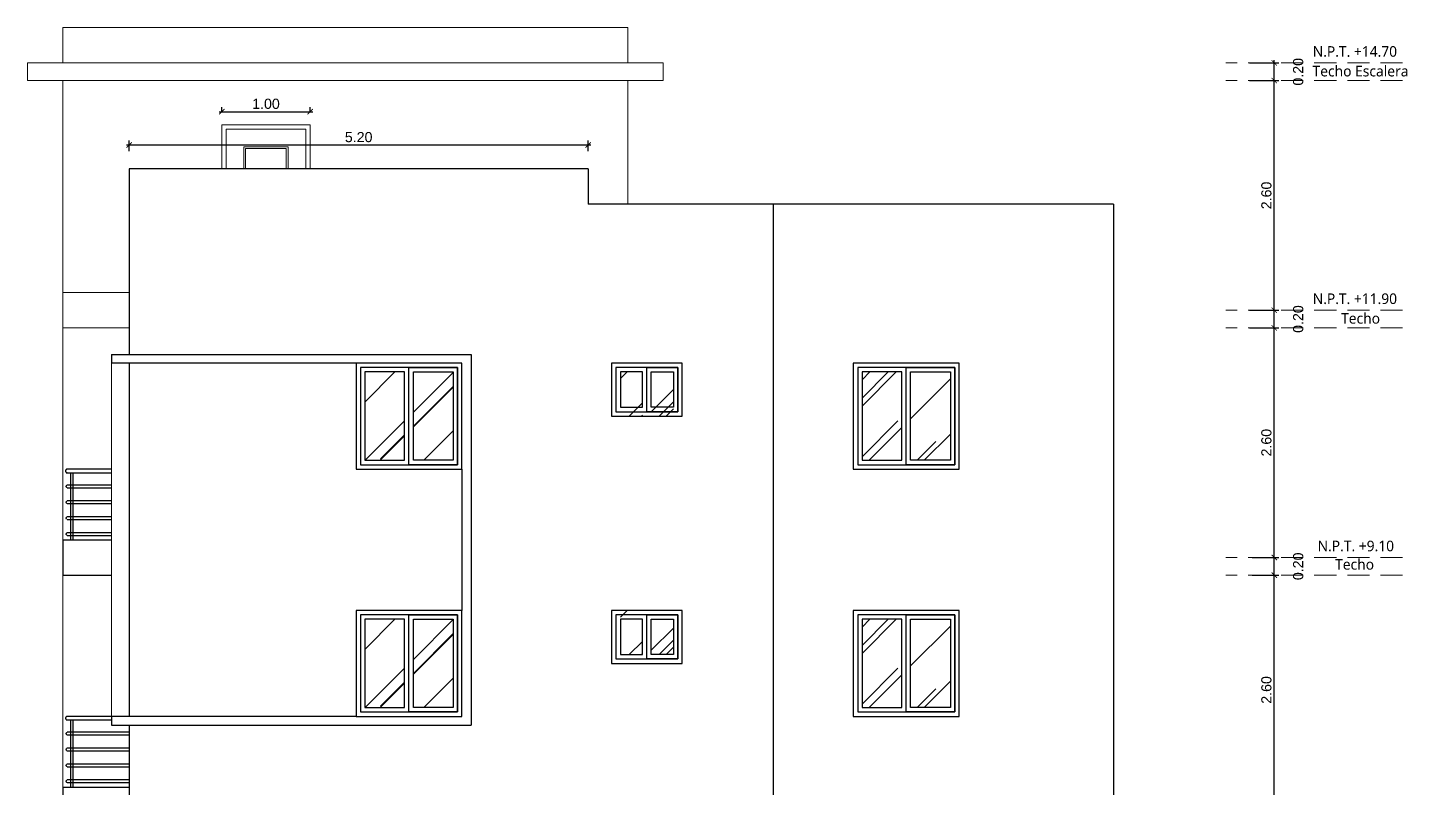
# Model space of a CAD drawing. Header units: feet. Extents: x -417 to 46, y -646 to -218.
# Drawn here: x -75.21 to -59.58, y -353.65 to -345.04 of the extents above; entities that cross this region are included whole.
import ezdxf

# ---------------------------------------------------------------- set-up
doc = ezdxf.new("R2010")
doc.units = ezdxf.units.FT
doc.header["$MEASUREMENT"] = 0
doc.linetypes.add('HIDDEN', pattern=[0.375, 0.25, -0.125])
for name, color, linetype, lineweight in [('arq-pisos', 251, 'Continuous', 5), ('DIM-COTAS', 1, 'Continuous', 5), ('FURN', 2, 'Continuous', 30), ('Piso', 8, 'Continuous', 9), ('TXT', 2, 'Continuous', 9), ('VUELOS', 8, 'HIDDEN', 0)]:
    doc.layers.add(name, color=color, linetype=linetype, lineweight=lineweight)
for name, color, linetype in [('DIM', 10, 'Continuous'), ('MURO', 4, 'Continuous'), ('MVERDE', 3, 'Continuous'), ('PERT-VENT', 2, 'Continuous')]:
    doc.layers.add(name, color=color, linetype=linetype)
doc.styles.add('ads', font='trebuc.ttf', dxfattribs={"height": 0.14})
doc.styles.get("Standard").update_dxf_attribs({"font": 'arial.ttf', "height": 0.115})
doc.dimstyles.new('KEILY', dxfattribs={"dimtxt": 0.115, "dimasz": 0.06, "dimexe": 0.05, "dimexo": 0.2, "dimgap": 0.03, "dimtad": 1, "dimzin": 1, "dimdsep": 46, "dimtxsty": 'Standard', "dimblk": 'ARCHTICK', "dimcen": 2.5, "dimdle": 0.03, "dimclrd": 256, "dimclre": 256, "dimclrt": 7, "dimadec": 0, "dimazin": 0, "dimtfac": 1, "dimtmove": 2, "dimatfit": 3, "dimfxl": 0.2, "dimfxlon": 1, "dimtolj": 1, "dimtzin": 1, "dimarcsym": 0})
pattern_1 = [(45, (94.53634, 13.9742), (0.5939697, 1.5839192), [10.5, -1.4, 3.5, -0.7]), (45, (94.9472, 14.88), (-1.1532912, 0.1633417), [2.1, -0.231, 4.2, -0.525]), (45, (94.3631, 14.64245), (2.2422356, 2.90550176), [5.6, -0.98, 2.8, -0.7])]
pattern_2 = [(45, (94.53634, 16.7742), (0.5939697, 1.5839192), [10.5, -1.4, 3.5, -0.7]), (45, (94.9472, 17.68), (-1.1532912, 0.1633417), [2.1, -0.231, 4.2, -0.525]), (45, (94.3631, 17.44245), (2.2422356, 2.90550176), [5.6, -0.98, 2.8, -0.7])]
pattern_3 = [(45, (90.1763, 13.9742), (0.5939697, 1.5839192), [10.5, -1.4, 3.5, -0.7]), (45, (90.5871, 14.88), (-1.1532912, 0.1633417), [2.1, -0.231, 4.2, -0.525]), (45, (90.00306, 14.64245), (2.2422356, 2.90550176), [5.6, -0.98, 2.8, -0.7])]
pattern_4 = [(45, (90.1763, 16.7742), (0.5939697, 1.5839192), [10.5, -1.4, 3.5, -0.7]), (45, (90.5871, 17.68), (-1.1532912, 0.1633417), [2.1, -0.231, 4.2, -0.525]), (45, (90.00306, 17.44245), (2.2422356, 2.90550176), [5.6, -0.98, 2.8, -0.7])]

# ---------------------------------------------------------------- blocks, each defined once
blk = doc.blocks.new('A$C6610092E')
at = {"layer": 'FURN', "color": 8}
for p, q in [((0, 1.2), (0.5, 1.2)), ((0.5, 1.16), (0, 1.16)), ((0.437, 1.16), (0.437, 0.4)), ((0.462, 0.4), (0.462, 1.16)), ((0.5, 1.16), (0.487, 1.16)), ((0.5, 1.16), (0.487, 1.16)), ((0.512, 1.16), (0.5, 1.16)), ((0.512, 1.16), (0.5, 1.16)), ((0, 1.02), (0.5, 1.02)), ((0.5, 0.99), (0, 0.99)), ((0, 0.84), (0.5, 0.84)), ((0.5, 0.81), (0, 0.81)), ((0, 0.66), (0.5, 0.66)), ((0.5, 0.63), (0, 0.63)), ((0, 0.48), (0.5, 0.48)), ((0.5, 0.45), (0, 0.45))]:
    blk.add_line(p, q, dxfattribs=at)
at = {"layer": 'FURN', "color": 7}
for p, q in [((0.55, 0.4), (0, 0.4)), ((0.55, 0.4), (0.55, 0)), ((0.55, 0), (0, 0))]:
    blk.add_line(p, q, dxfattribs=at)
at = {"layer": 'FURN', "color": 8}
for points, knots in [([(0.5, 1.2), (0.5, 1.2), (0.501, 1.2), (0.503, 1.2), (0.504, 1.2), (0.505, 1.199), (0.506, 1.199), (0.508, 1.198), (0.509, 1.198), (0.51, 1.197), (0.511, 1.197), (0.513, 1.196), (0.514, 1.194), (0.515, 1.193), (0.516, 1.192), (0.517, 1.19), (0.519, 1.188), (0.52, 1.184), (0.52, 1.182), (0.52, 1.18)], [0.5, 0.5, 0.5, 0.5, 0.5208333, 0.5416667, 0.5625, 0.5833333, 0.6041667, 0.625, 0.6458333, 0.6666667, 0.6875, 0.7083333, 0.75, 0.7708333, 0.7916667, 0.8333333, 0.875, 0.9166667, 1, 1, 1, 1]), ([(0.52, 1.18), (0.52, 1.178), (0.52, 1.176), (0.519, 1.172), (0.517, 1.17), (0.516, 1.168), (0.515, 1.167), (0.514, 1.166), (0.512, 1.164), (0.51, 1.163), (0.509, 1.162), (0.508, 1.162), (0.506, 1.161), (0.505, 1.161), (0.504, 1.16), (0.503, 1.16), (0.501, 1.16), (0.5, 1.16), (0.5, 1.16)], [0, 0, 0, 0, 0.0833333, 0.125, 0.1666667, 0.2083333, 0.2291667, 0.25, 0.2916667, 0.3333333, 0.3541667, 0.375, 0.3958333, 0.4166667, 0.4375, 0.4583333, 0.4791667, 0.5, 0.5, 0.5, 0.5]), ([(0.509, 1.017), (0.509, 1.017), (0.509, 1.017), (0.51, 1.016), (0.511, 1.015), (0.512, 1.014), (0.513, 1.013), (0.514, 1.011), (0.515, 1.008), (0.515, 1.006), (0.515, 1.005)], [0.6945014, 0.6945014, 0.6945014, 0.6945014, 0.7083333, 0.75, 0.7708333, 0.7916667, 0.8333333, 0.875, 0.9166667, 1, 1, 1, 1]), ([(0.515, 1.005), (0.515, 1.004), (0.515, 1.002), (0.514, 0.999), (0.513, 0.997), (0.512, 0.996), (0.511, 0.995), (0.51, 0.994), (0.509, 0.993), (0.509, 0.993), (0.509, 0.993)], [0, 0, 0, 0, 0.0833333, 0.125, 0.1666667, 0.2083333, 0.2291667, 0.25, 0.2916667, 0.3054986, 0.3054986, 0.3054986, 0.3054986]), ([(0.509, 0.837), (0.509, 0.837), (0.509, 0.837), (0.51, 0.836), (0.511, 0.835), (0.512, 0.834), (0.513, 0.833), (0.514, 0.831), (0.515, 0.828), (0.515, 0.826), (0.515, 0.825)], [0.6945014, 0.6945014, 0.6945014, 0.6945014, 0.7083333, 0.75, 0.7708333, 0.7916667, 0.8333333, 0.875, 0.9166667, 1, 1, 1, 1]), ([(0.515, 0.825), (0.515, 0.824), (0.515, 0.822), (0.514, 0.819), (0.513, 0.817), (0.512, 0.816), (0.511, 0.815), (0.51, 0.814), (0.509, 0.813), (0.509, 0.813), (0.509, 0.813)], [0, 0, 0, 0, 0.0833333, 0.125, 0.1666667, 0.2083333, 0.2291667, 0.25, 0.2916667, 0.3054986, 0.3054986, 0.3054986, 0.3054986]), ([(0.509, 0.657), (0.509, 0.657), (0.509, 0.657), (0.51, 0.656), (0.511, 0.655), (0.512, 0.654), (0.513, 0.653), (0.514, 0.651), (0.515, 0.648), (0.515, 0.646), (0.515, 0.645)], [0.6945014, 0.6945014, 0.6945014, 0.6945014, 0.7083333, 0.75, 0.7708333, 0.7916667, 0.8333333, 0.875, 0.9166667, 1, 1, 1, 1]), ([(0.515, 0.645), (0.515, 0.644), (0.515, 0.642), (0.514, 0.639), (0.513, 0.637), (0.512, 0.636), (0.511, 0.635), (0.51, 0.634), (0.509, 0.633), (0.509, 0.633), (0.509, 0.633)], [0, 0, 0, 0, 0.0833333, 0.125, 0.1666667, 0.2083333, 0.2291667, 0.25, 0.2916667, 0.3054986, 0.3054986, 0.3054986, 0.3054986]), ([(0.509, 0.477), (0.509, 0.477), (0.509, 0.477), (0.51, 0.476), (0.511, 0.475), (0.512, 0.474), (0.513, 0.473), (0.514, 0.471), (0.515, 0.468), (0.515, 0.466), (0.515, 0.465)], [0.6945014, 0.6945014, 0.6945014, 0.6945014, 0.7083333, 0.75, 0.7708333, 0.7916667, 0.8333333, 0.875, 0.9166667, 1, 1, 1, 1]), ([(0.515, 0.465), (0.515, 0.464), (0.515, 0.462), (0.514, 0.459), (0.513, 0.457), (0.512, 0.456), (0.511, 0.455), (0.51, 0.454), (0.509, 0.453), (0.509, 0.453), (0.509, 0.453)], [0, 0, 0, 0, 0.0833333, 0.125, 0.1666667, 0.2083333, 0.2291667, 0.25, 0.2916667, 0.3054986, 0.3054986, 0.3054986, 0.3054986])]:
    blk.add_open_spline(points, degree=3, knots=knots, dxfattribs=at)
blk = doc.blocks.new('A$C4D2820DB')
at = {"layer": 'FURN', "color": 8}
for p, q in [((0.2, 1.2), (0.7, 1.2)), ((0.7, 1.16), (0.2, 1.16)), ((0.637, 1.16), (0.637, 0.4)), ((0.662, 0.4), (0.662, 1.16)), ((0.7, 1.16), (0.687, 1.16)), ((0.7, 1.16), (0.687, 1.16)), ((0.712, 1.16), (0.7, 1.16)), ((0.712, 1.16), (0.7, 1.16)), ((0, 1.02), (0.7, 1.02)), ((0.7, 0.99), (0, 0.99)), ((0, 0.84), (0.7, 0.84)), ((0.7, 0.81), (0, 0.81)), ((0, 0.66), (0.7, 0.66)), ((0.7, 0.63), (0, 0.63)), ((0, 0.48), (0.7, 0.48)), ((0.7, 0.45), (0, 0.45))]:
    blk.add_line(p, q, dxfattribs=at)
at = {"layer": 'FURN', "color": 7}
for p, q in [((0.75, 0.4), (0, 0.4)), ((0.75, 0.4), (0.75, 0)), ((0.75, 0), (0, 0))]:
    blk.add_line(p, q, dxfattribs=at)
at = {"layer": 'FURN', "color": 8}
for points, knots in [([(0.7, 1.2), (0.7, 1.2), (0.701, 1.2), (0.703, 1.2), (0.704, 1.2), (0.705, 1.199), (0.706, 1.199), (0.708, 1.198), (0.709, 1.198), (0.71, 1.197), (0.711, 1.197), (0.713, 1.196), (0.714, 1.194), (0.715, 1.193), (0.716, 1.192), (0.717, 1.19), (0.719, 1.188), (0.72, 1.184), (0.72, 1.182), (0.72, 1.18)], [0.5, 0.5, 0.5, 0.5, 0.5208333, 0.5416667, 0.5625, 0.5833333, 0.6041667, 0.625, 0.6458333, 0.6666667, 0.6875, 0.7083333, 0.75, 0.7708333, 0.7916667, 0.8333333, 0.875, 0.9166667, 1, 1, 1, 1]), ([(0.72, 1.18), (0.72, 1.178), (0.72, 1.176), (0.719, 1.172), (0.717, 1.17), (0.716, 1.168), (0.715, 1.167), (0.714, 1.166), (0.712, 1.164), (0.71, 1.163), (0.709, 1.162), (0.708, 1.162), (0.706, 1.161), (0.705, 1.161), (0.704, 1.16), (0.703, 1.16), (0.701, 1.16), (0.7, 1.16), (0.7, 1.16)], [0, 0, 0, 0, 0.0833333, 0.125, 0.1666667, 0.2083333, 0.2291667, 0.25, 0.2916667, 0.3333333, 0.3541667, 0.375, 0.3958333, 0.4166667, 0.4375, 0.4583333, 0.4791667, 0.5, 0.5, 0.5, 0.5]), ([(0.709, 1.017), (0.709, 1.017), (0.709, 1.017), (0.71, 1.016), (0.711, 1.015), (0.712, 1.014), (0.713, 1.013), (0.714, 1.011), (0.715, 1.008), (0.715, 1.006), (0.715, 1.005)], [0.6945014, 0.6945014, 0.6945014, 0.6945014, 0.7083333, 0.75, 0.7708333, 0.7916667, 0.8333333, 0.875, 0.9166667, 1, 1, 1, 1]), ([(0.715, 1.005), (0.715, 1.004), (0.715, 1.002), (0.714, 0.999), (0.713, 0.997), (0.712, 0.996), (0.711, 0.995), (0.71, 0.994), (0.709, 0.993), (0.709, 0.993), (0.709, 0.993)], [0, 0, 0, 0, 0.0833333, 0.125, 0.1666667, 0.2083333, 0.2291667, 0.25, 0.2916667, 0.3054986, 0.3054986, 0.3054986, 0.3054986]), ([(0.709, 0.837), (0.709, 0.837), (0.709, 0.837), (0.71, 0.836), (0.711, 0.835), (0.712, 0.834), (0.713, 0.833), (0.714, 0.831), (0.715, 0.828), (0.715, 0.826), (0.715, 0.825)], [0.6945014, 0.6945014, 0.6945014, 0.6945014, 0.7083333, 0.75, 0.7708333, 0.7916667, 0.8333333, 0.875, 0.9166667, 1, 1, 1, 1]), ([(0.715, 0.825), (0.715, 0.824), (0.715, 0.822), (0.714, 0.819), (0.713, 0.817), (0.712, 0.816), (0.711, 0.815), (0.71, 0.814), (0.709, 0.813), (0.709, 0.813), (0.709, 0.813)], [0, 0, 0, 0, 0.0833333, 0.125, 0.1666667, 0.2083333, 0.2291667, 0.25, 0.2916667, 0.3054986, 0.3054986, 0.3054986, 0.3054986]), ([(0.709, 0.657), (0.709, 0.657), (0.709, 0.657), (0.71, 0.656), (0.711, 0.655), (0.712, 0.654), (0.713, 0.653), (0.714, 0.651), (0.715, 0.648), (0.715, 0.646), (0.715, 0.645)], [0.6945014, 0.6945014, 0.6945014, 0.6945014, 0.7083333, 0.75, 0.7708333, 0.7916667, 0.8333333, 0.875, 0.9166667, 1, 1, 1, 1]), ([(0.715, 0.645), (0.715, 0.644), (0.715, 0.642), (0.714, 0.639), (0.713, 0.637), (0.712, 0.636), (0.711, 0.635), (0.71, 0.634), (0.709, 0.633), (0.709, 0.633), (0.709, 0.633)], [0, 0, 0, 0, 0.0833333, 0.125, 0.1666667, 0.2083333, 0.2291667, 0.25, 0.2916667, 0.3054986, 0.3054986, 0.3054986, 0.3054986]), ([(0.709, 0.477), (0.709, 0.477), (0.709, 0.477), (0.71, 0.476), (0.711, 0.475), (0.712, 0.474), (0.713, 0.473), (0.714, 0.471), (0.715, 0.468), (0.715, 0.466), (0.715, 0.465)], [0.6945014, 0.6945014, 0.6945014, 0.6945014, 0.7083333, 0.75, 0.7708333, 0.7916667, 0.8333333, 0.875, 0.9166667, 1, 1, 1, 1]), ([(0.715, 0.465), (0.715, 0.464), (0.715, 0.462), (0.714, 0.459), (0.713, 0.457), (0.712, 0.456), (0.711, 0.455), (0.71, 0.454), (0.709, 0.453), (0.709, 0.453), (0.709, 0.453)], [0, 0, 0, 0, 0.0833333, 0.125, 0.1666667, 0.2083333, 0.2291667, 0.25, 0.2916667, 0.3054986, 0.3054986, 0.3054986, 0.3054986])]:
    blk.add_open_spline(points, degree=3, knots=knots, dxfattribs=at)
blk = doc.blocks.new('A$C2B4942D4')
at = {"layer": 'Piso'}
for points in [[(0, 0), (0, 0.5), (1, 0.5), (1, 0)], [(0.05, 0), (0.05, 0.45), (0.95, 0.45), (0.95, 0)], [(0.25, 0), (0.25, 0.25), (0.75, 0.25), (0.75, 0)], [(0.27, 0), (0.27, 0.23), (0.73, 0.23), (0.73, 0)]]:
    blk.add_lwpolyline(points, dxfattribs=at)
blk = doc.blocks.new('_ArchTick')
at = {"layer": 'DIM-COTAS', "color": 0, "const_width": 0.15}
blk.add_lwpolyline([(-0.5, -0.5), (0.5, 0.5)], dxfattribs=at)
blk = doc.blocks.new('*D2530')
at = {"layer": 'Defpoints', "color": 0, "transparency": 16777216}
for p in [(-61.54, -351.242), (-61.09, -351.242), (-61.755, -353.842)]:
    blk.add_point(p, dxfattribs=at)
at = {"layer": 'DIM', "lineweight": -2, "transparency": 16777216}
for p, q in [((-61.09, -353.872), (-61.09, -351.212)), ((-61.34, -351.242), (-61.04, -351.242)), ((-61.39, -353.842), (-61.04, -353.842))]:
    blk.add_line(p, q, dxfattribs=at)
at = {"layer": 'DIM', "lineweight": -2, "transparency": 16777216, "xscale": 0.06, "yscale": 0.06, "zscale": 0.06}
for p, rotation in [((-61.09, -351.242), 90), ((-61.09, -353.842), 270)]:
    blk.add_blockref('_ArchTick', p, dxfattribs=dict(at, rotation=rotation))
at = {"layer": 'DIM', "color": 7, "transparency": 16777216, "insert": (-61.179, -352.542), "char_height": 0.115, "attachment_point": 5, "rotation": 90}
blk.add_mtext('\\A1;2.60', dxfattribs=at)
blk = doc.blocks.new('*D2531')
at = {"layer": 'Defpoints', "color": 0, "transparency": 16777216}
for p in [(-61.54, -351.042), (-61.09, -351.042), (-61.54, -351.242)]:
    blk.add_point(p, dxfattribs=at)
at = {"layer": 'DIM', "lineweight": -2, "transparency": 16777216}
for p, q in [((-61.34, -351.042), (-61.04, -351.042)), ((-61.09, -351.272), (-61.09, -351.012)), ((-61.34, -351.242), (-61.04, -351.242))]:
    blk.add_line(p, q, dxfattribs=at)
at = {"layer": 'DIM', "lineweight": -2, "transparency": 16777216, "xscale": 0.06, "yscale": 0.06, "zscale": 0.06}
for p, rotation in [((-61.09, -351.042), 90), ((-61.09, -351.242), 270)]:
    blk.add_blockref('_ArchTick', p, dxfattribs=dict(at, rotation=rotation))
at = {"layer": 'DIM', "color": 7, "transparency": 16777216, "insert": (-60.819, -351.142), "char_height": 0.115, "attachment_point": 5, "rotation": 90}
blk.add_mtext('\\A1;0.20', dxfattribs=at)
blk = doc.blocks.new('*D2532')
at = {"layer": 'Defpoints', "color": 0, "transparency": 16777216}
for p in [(-61.569, -348.442), (-61.09, -348.442), (-61.54, -351.042)]:
    blk.add_point(p, dxfattribs=at)
at = {"layer": 'DIM', "lineweight": -2, "transparency": 16777216}
for p, q in [((-61.369, -348.442), (-61.04, -348.442)), ((-61.09, -351.072), (-61.09, -348.412)), ((-61.34, -351.042), (-61.04, -351.042))]:
    blk.add_line(p, q, dxfattribs=at)
at = {"layer": 'DIM', "lineweight": -2, "transparency": 16777216, "xscale": 0.06, "yscale": 0.06, "zscale": 0.06}
for p, rotation in [((-61.09, -348.442), 90), ((-61.09, -351.042), 270)]:
    blk.add_blockref('_ArchTick', p, dxfattribs=dict(at, rotation=rotation))
at = {"layer": 'DIM', "color": 7, "transparency": 16777216, "insert": (-61.179, -349.742), "char_height": 0.115, "attachment_point": 5, "rotation": 90}
blk.add_mtext('\\A1;2.60', dxfattribs=at)
blk = doc.blocks.new('*D2533')
at = {"layer": 'Defpoints', "color": 0, "transparency": 16777216}
for p in [(-61.569, -348.242), (-61.09, -348.242), (-61.569, -348.442)]:
    blk.add_point(p, dxfattribs=at)
at = {"layer": 'DIM', "lineweight": -2, "transparency": 16777216}
for p, q in [((-61.369, -348.242), (-61.04, -348.242)), ((-61.09, -348.472), (-61.09, -348.212)), ((-61.369, -348.442), (-61.04, -348.442))]:
    blk.add_line(p, q, dxfattribs=at)
at = {"layer": 'DIM', "lineweight": -2, "transparency": 16777216, "xscale": 0.06, "yscale": 0.06, "zscale": 0.06}
for p, rotation in [((-61.09, -348.242), 90), ((-61.09, -348.442), 270)]:
    blk.add_blockref('_ArchTick', p, dxfattribs=dict(at, rotation=rotation))
at = {"layer": 'DIM', "color": 7, "transparency": 16777216, "insert": (-60.819, -348.342), "char_height": 0.115, "attachment_point": 5, "rotation": 90}
blk.add_mtext('\\A1;0.20', dxfattribs=at)
blk = doc.blocks.new('*D2534')
at = {"layer": 'Defpoints', "color": 0, "transparency": 16777216}
for p in [(-61.569, -345.642), (-61.09, -345.642), (-61.54, -348.242)]:
    blk.add_point(p, dxfattribs=at)
at = {"layer": 'DIM', "lineweight": -2, "transparency": 16777216}
for p, q in [((-61.369, -345.642), (-61.04, -345.642)), ((-61.09, -348.272), (-61.09, -345.612)), ((-61.34, -348.242), (-61.04, -348.242))]:
    blk.add_line(p, q, dxfattribs=at)
at = {"layer": 'DIM', "lineweight": -2, "transparency": 16777216, "xscale": 0.06, "yscale": 0.06, "zscale": 0.06}
for p, rotation in [((-61.09, -345.642), 90), ((-61.09, -348.242), 270)]:
    blk.add_blockref('_ArchTick', p, dxfattribs=dict(at, rotation=rotation))
at = {"layer": 'DIM', "color": 7, "transparency": 16777216, "insert": (-61.179, -346.942), "char_height": 0.115, "attachment_point": 5, "rotation": 90}
blk.add_mtext('\\A1;2.60', dxfattribs=at)
blk = doc.blocks.new('*D2535')
at = {"layer": 'Defpoints', "color": 0, "transparency": 16777216}
for p in [(-61.569, -345.442), (-61.09, -345.442), (-61.569, -345.642)]:
    blk.add_point(p, dxfattribs=at)
at = {"layer": 'DIM', "lineweight": -2, "transparency": 16777216}
for p, q in [((-61.09, -345.672), (-61.09, -345.412)), ((-61.369, -345.442), (-61.04, -345.442)), ((-61.369, -345.642), (-61.04, -345.642))]:
    blk.add_line(p, q, dxfattribs=at)
at = {"layer": 'DIM', "lineweight": -2, "transparency": 16777216, "xscale": 0.06, "yscale": 0.06, "zscale": 0.06}
for p, rotation in [((-61.09, -345.442), 90), ((-61.09, -345.642), 270)]:
    blk.add_blockref('_ArchTick', p, dxfattribs=dict(at, rotation=rotation))
at = {"layer": 'DIM', "color": 7, "transparency": 16777216, "insert": (-60.819, -345.542), "char_height": 0.115, "attachment_point": 5, "rotation": 90}
blk.add_mtext('\\A1;0.20', dxfattribs=at)
blk = doc.blocks.new('*D3337')
at = {"layer": 'Defpoints', "color": 0, "transparency": 16777216}
for p in [(-72.012, -345.994), (-73.012, -346.142), (-72.012, -346.142)]:
    blk.add_point(p, dxfattribs=at)
at = {"layer": 'DIM', "lineweight": -2, "transparency": 16777216}
for p, q in [((-73.042, -345.994), (-71.982, -345.994)), ((-73.012, -345.994), (-73.012, -345.944)), ((-72.012, -345.994), (-72.012, -345.944))]:
    blk.add_line(p, q, dxfattribs=at)
at = {"layer": 'DIM', "lineweight": -2, "transparency": 16777216, "xscale": 0.06, "yscale": 0.06, "zscale": 0.06, "rotation": 180}
blk.add_blockref('_ArchTick', (-73.012, -345.994), dxfattribs=at)
at = {"layer": 'DIM', "lineweight": -2, "transparency": 16777216, "xscale": 0.06, "yscale": 0.06, "zscale": 0.06}
blk.add_blockref('_ArchTick', (-72.012, -345.994), dxfattribs=at)
at = {"layer": 'DIM', "color": 7, "transparency": 16777216, "insert": (-72.512, -345.905), "char_height": 0.115, "attachment_point": 5}
blk.add_mtext('\\A1;1.00', dxfattribs=at)
blk = doc.blocks.new('*D3339')
at = {"layer": 'Defpoints', "color": 0, "transparency": 16777216}
for p in [(-74.062, -346.371), (-74.062, -346.642), (-68.862, -346.642)]:
    blk.add_point(p, dxfattribs=at)
at = {"layer": 'DIM', "lineweight": -2, "transparency": 16777216}
for p, q in [((-74.062, -346.442), (-74.062, -346.321)), ((-68.862, -346.442), (-68.862, -346.321)), ((-68.832, -346.371), (-74.092, -346.371))]:
    blk.add_line(p, q, dxfattribs=at)
at = {"layer": 'DIM', "lineweight": -2, "transparency": 16777216, "xscale": 0.06, "yscale": 0.06, "zscale": 0.06, "rotation": 180}
blk.add_blockref('_ArchTick', (-74.062, -346.371), dxfattribs=at)
at = {"layer": 'DIM', "lineweight": -2, "transparency": 16777216, "xscale": 0.06, "yscale": 0.06, "zscale": 0.06}
blk.add_blockref('_ArchTick', (-68.862, -346.371), dxfattribs=at)
at = {"layer": 'DIM', "color": 7, "transparency": 16777216, "insert": (-71.462, -346.282), "char_height": 0.115, "attachment_point": 5}
blk.add_mtext('\\A1;5.20', dxfattribs=at)

msp = doc.modelspace()

# ---------------------------------------------------------------- hatches: boundary and pattern name
at = {"layer": 'arq-pisos'}
h = msp.add_hatch(dxfattribs=at)
h.set_pattern_fill('AR-RROOF', color=256, scale=0.7, angle=45)
h.set_pattern_definition(pattern_2)
h.paths.add_polyline_path([(-71.392, -349.9415), (-70.942, -349.9415), (-70.942, -348.9415), (-71.392, -348.9415)])
h = msp.add_hatch(dxfattribs=at)
h.set_pattern_fill('AR-RROOF', color=256, scale=0.7, angle=45)
h.set_pattern_definition(pattern_2)
h.paths.add_polyline_path([(-70.392, -349.9415), (-70.842, -349.9415), (-70.842, -348.9415), (-70.392, -348.9415)])
h = msp.add_hatch(dxfattribs=at)
h.set_pattern_fill('AR-RROOF', color=256, scale=0.7, angle=45)
h.set_pattern_definition([(45, (145.5841, 16.7742), (0.5939697, 1.5839192), [10.5, -1.4, 3.5, -0.7]), (45, (145.9949, 17.68), (-1.1532912, 0.1633417), [2.1, -0.231, 4.2, -0.525]), (45, (145.41086, 17.44245), (2.2422356, 2.90550176), [5.6, -0.98, 2.8, -0.7])])
h.paths.add_polyline_path([(-68.4972, -349.4415), (-68.2472, -349.4415), (-68.2472, -348.9415), (-68.4972, -348.9415)])
h = msp.add_hatch(dxfattribs=at)
h.set_pattern_fill('AR-RROOF', color=256, scale=0.7, angle=45)
h.set_pattern_definition([(45, (145.7841, 16.7742), (0.5939697, 1.5839192), [10.5, -1.4, 3.5, -0.7]), (45, (146.1949, 17.68), (-1.1532912, 0.1633417), [2.1, -0.231, 4.2, -0.525]), (45, (145.61086, 17.44245), (2.2422356, 2.90550176), [5.6, -0.98, 2.8, -0.7])])
h.paths.add_polyline_path([(-67.8972, -349.4415), (-68.1472, -349.4415), (-68.1472, -348.9415), (-67.8972, -348.9415)])
h = msp.add_hatch(dxfattribs=at)
h.set_pattern_fill('AR-RROOF', color=256, scale=0.7, angle=45)
h.set_pattern_definition(pattern_4)
h.paths.add_polyline_path([(-65.7592, -349.9415), (-65.3092, -349.9415), (-65.3092, -348.9415), (-65.7592, -348.9415)])
h = msp.add_hatch(dxfattribs=at)
h.set_pattern_fill('AR-RROOF', color=256, scale=0.7, angle=45)
h.set_pattern_definition(pattern_4)
h.paths.add_polyline_path([(-64.7592, -349.9415), (-65.2092, -349.9415), (-65.2092, -348.9415), (-64.7592, -348.9415)])
h = msp.add_hatch(dxfattribs=at)
h.set_pattern_fill('AR-RROOF', color=256, scale=0.7, angle=45)
h.set_pattern_definition([(45, (145.5841, 14.0742), (0.5939697, 1.5839192), [10.5, -1.4, 3.5, -0.7]), (45, (145.9949, 14.98), (-1.1532912, 0.1633417), [2.1, -0.231, 4.2, -0.525]), (45, (145.41086, 14.74245), (2.2422356, 2.90550176), [5.6, -0.98, 2.8, -0.7])])
h.paths.add_polyline_path([(-68.4972, -352.1415), (-68.2472, -352.1415), (-68.2472, -351.6415), (-68.4972, -351.6415)])
h = msp.add_hatch(dxfattribs=at)
h.set_pattern_fill('AR-RROOF', color=256, scale=0.7, angle=45)
h.set_pattern_definition([(45, (145.7841, 14.0742), (0.5939697, 1.5839192), [10.5, -1.4, 3.5, -0.7]), (45, (146.1949, 14.98), (-1.1532912, 0.1633417), [2.1, -0.231, 4.2, -0.525]), (45, (145.61086, 14.74245), (2.2422356, 2.90550176), [5.6, -0.98, 2.8, -0.7])])
h.paths.add_polyline_path([(-67.8972, -352.1415), (-68.1472, -352.1415), (-68.1472, -351.6415), (-67.8972, -351.6415)])
h = msp.add_hatch(dxfattribs=at)
h.set_pattern_fill('AR-RROOF', color=256, scale=0.7, angle=45)
h.set_pattern_definition(pattern_1)
h.paths.add_polyline_path([(-71.392, -352.7415), (-70.942, -352.7415), (-70.942, -351.7415), (-71.392, -351.7415)])
h = msp.add_hatch(dxfattribs=at)
h.set_pattern_fill('AR-RROOF', color=256, scale=0.7, angle=45)
h.set_pattern_definition(pattern_1)
h.paths.add_polyline_path([(-70.392, -352.7415), (-70.842, -352.7415), (-70.842, -351.7415), (-70.392, -351.7415)])
h = msp.add_hatch(dxfattribs=at)
h.set_pattern_fill('AR-RROOF', color=256, scale=0.7, angle=45)
h.set_pattern_definition(pattern_3)
h.paths.add_polyline_path([(-65.7592, -352.7415), (-65.3092, -352.7415), (-65.3092, -351.7415), (-65.7592, -351.7415)])
h = msp.add_hatch(dxfattribs=at)
h.set_pattern_fill('AR-RROOF', color=256, scale=0.7, angle=45)
h.set_pattern_definition(pattern_3)
h.paths.add_polyline_path([(-64.7592, -352.7415), (-65.2092, -352.7415), (-65.2092, -351.7415), (-64.7592, -351.7415)])

# ---------------------------------------------------------------- linework, layer by layer
at = {"layer": 'MURO'}
for p, q in [((-74.0624, -346.6415), (-74.0624, -348.7415)), ((-68.8624, -346.6415), (-74.0624, -346.6415)), ((-68.8624, -346.6415), (-68.8624, -347.0415)), ((-66.7647, -347.0415), (-68.8624, -347.0415)), ((-66.7647, -347.0415), (-66.7647, -359.6415)), ((-74.0624, -348.8415), (-74.0624, -352.8415)), ((-74.0624, -352.9415), (-74.0624, -354.3415))]:
    msp.add_line(p, q, dxfattribs=at)
at = {"layer": 'MVERDE'}
for p, q in [((-62.9124, -347.0415), (-66.7647, -347.0415)), ((-62.9124, -347.0415), (-62.9124, -359.6415)), ((-74.2624, -348.7415), (-70.1888, -348.7415)), ((-74.2624, -348.7415), (-74.2624, -348.8415)), ((-71.492, -348.8415), (-74.2624, -348.8415)), ((-70.1888, -348.7415), (-70.1888, -352.9415)), ((-70.292, -350.0415), (-70.292, -351.6415)), ((-74.2624, -352.8415), (-74.2624, -352.9415)), ((-71.492, -352.8415), (-74.2624, -352.8415)), ((-74.2624, -352.9415), (-70.1888, -352.9415))]:
    msp.add_line(p, q, dxfattribs=at)
at = {"layer": 'PERT-VENT'}
for p, q in [((-68.5972, -349.4415), (-67.7972, -349.4415)), ((-68.5972, -352.2415), (-67.7972, -352.2415))]:
    msp.add_line(p, q, dxfattribs=at)
for points in [[(-71.492, -350.0415), (-70.292, -350.0415), (-70.292, -348.8415), (-71.492, -348.8415)], [(-68.5972, -349.4415), (-67.7972, -349.4415), (-67.7972, -348.8415), (-68.5972, -348.8415)], [(-65.8592, -350.0415), (-64.6592, -350.0415), (-64.6592, -348.8415), (-65.8592, -348.8415)], [(-71.442, -349.9915), (-70.342, -349.9915), (-70.342, -348.8915), (-71.442, -348.8915)], [(-71.442, -349.9915), (-70.892, -349.9915), (-70.892, -348.8915), (-71.442, -348.8915)], [(-71.392, -349.9415), (-70.942, -349.9415), (-70.942, -348.9415), (-71.392, -348.9415)], [(-70.342, -349.9915), (-70.892, -349.9915), (-70.892, -348.8915), (-70.342, -348.8915)], [(-70.392, -349.9415), (-70.842, -349.9415), (-70.842, -348.9415), (-70.392, -348.9415)], [(-68.5472, -349.3915), (-67.8472, -349.3915), (-67.8472, -348.8915), (-68.5472, -348.8915)], [(-68.5472, -349.3915), (-68.1972, -349.3915), (-68.1972, -348.8915), (-68.5472, -348.8915)], [(-68.4972, -349.3415), (-68.2472, -349.3415), (-68.2472, -348.9415), (-68.4972, -348.9415)], [(-67.8472, -349.3915), (-68.1972, -349.3915), (-68.1972, -348.8915), (-67.8472, -348.8915)], [(-67.8972, -349.3415), (-68.1472, -349.3415), (-68.1472, -348.9415), (-67.8972, -348.9415)], [(-65.8092, -349.9915), (-64.7092, -349.9915), (-64.7092, -348.8915), (-65.8092, -348.8915)], [(-65.8092, -349.9915), (-65.2592, -349.9915), (-65.2592, -348.8915), (-65.8092, -348.8915)], [(-65.7592, -349.9415), (-65.3092, -349.9415), (-65.3092, -348.9415), (-65.7592, -348.9415)], [(-64.7092, -349.9915), (-65.2592, -349.9915), (-65.2592, -348.8915), (-64.7092, -348.8915)], [(-64.7592, -349.9415), (-65.2092, -349.9415), (-65.2092, -348.9415), (-64.7592, -348.9415)], [(-71.492, -352.8415), (-70.292, -352.8415), (-70.292, -351.6415), (-71.492, -351.6415)], [(-68.5972, -352.2415), (-67.7972, -352.2415), (-67.7972, -351.6415), (-68.5972, -351.6415)], [(-65.8592, -352.8415), (-64.6592, -352.8415), (-64.6592, -351.6415), (-65.8592, -351.6415)], [(-71.442, -352.7915), (-70.342, -352.7915), (-70.342, -351.6915), (-71.442, -351.6915)], [(-71.442, -352.7915), (-70.892, -352.7915), (-70.892, -351.6915), (-71.442, -351.6915)], [(-71.392, -352.7415), (-70.942, -352.7415), (-70.942, -351.7415), (-71.392, -351.7415)], [(-70.342, -352.7915), (-70.892, -352.7915), (-70.892, -351.6915), (-70.342, -351.6915)], [(-70.392, -352.7415), (-70.842, -352.7415), (-70.842, -351.7415), (-70.392, -351.7415)], [(-68.5472, -352.1915), (-67.8472, -352.1915), (-67.8472, -351.6915), (-68.5472, -351.6915)], [(-68.5472, -352.1915), (-68.1972, -352.1915), (-68.1972, -351.6915), (-68.5472, -351.6915)], [(-68.4972, -352.1415), (-68.2472, -352.1415), (-68.2472, -351.7415), (-68.4972, -351.7415)], [(-67.8472, -352.1915), (-68.1972, -352.1915), (-68.1972, -351.6915), (-67.8472, -351.6915)], [(-67.8972, -352.1415), (-68.1472, -352.1415), (-68.1472, -351.7415), (-67.8972, -351.7415)], [(-65.8092, -352.7915), (-64.7092, -352.7915), (-64.7092, -351.6915), (-65.8092, -351.6915)], [(-65.8092, -352.7915), (-65.2592, -352.7915), (-65.2592, -351.6915), (-65.8092, -351.6915)], [(-65.7592, -352.7415), (-65.3092, -352.7415), (-65.3092, -351.7415), (-65.7592, -351.7415)], [(-64.7092, -352.7915), (-65.2592, -352.7915), (-65.2592, -351.6915), (-64.7092, -351.6915)], [(-64.7592, -352.7415), (-65.2092, -352.7415), (-65.2092, -351.7415), (-64.7592, -351.7415)]]:
    msp.add_lwpolyline(points, close=True, dxfattribs=at)
at = {"layer": 'Piso'}
for p, q in [((-74.8124, -345.0415), (-74.8124, -345.4415)), ((-68.4124, -345.0415), (-74.8124, -345.0415)), ((-68.4124, -345.0415), (-68.4124, -345.4415)), ((-75.2124, -345.6415), (-75.2124, -345.4415)), ((-68.0124, -345.4415), (-75.2124, -345.4415)), ((-68.0124, -345.6415), (-68.0124, -345.4415)), ((-68.0124, -345.6415), (-75.2124, -345.6415)), ((-74.8124, -345.6415), (-74.8124, -348.0415)), ((-68.4124, -345.6415), (-68.4124, -347.0415)), ((-74.8124, -348.4415), (-74.8124, -350.8415)), ((-74.2624, -348.8415), (-74.2624, -352.8415)), ((-74.8124, -351.2415), (-74.8124, -353.6415))]:
    msp.add_line(p, q, dxfattribs=at)
at = {"layer": 'Piso', "color": 7}
for p, q in [((-74.8124, -348.0415), (-74.8124, -348.4415)), ((-74.8124, -348.0415), (-74.0624, -348.0415)), ((-74.8124, -348.4415), (-74.0624, -348.4415))]:
    msp.add_line(p, q, dxfattribs=at)
at = {"layer": 'VUELOS'}
for p, q in [((-59.637, -345.4415), (-61.64, -345.4415)), ((-59.637, -345.6415), (-61.64, -345.6415)), ((-59.637, -348.2415), (-61.64, -348.2415)), ((-59.637, -348.4415), (-61.64, -348.4415)), ((-59.637, -351.0415), (-61.64, -351.0415)), ((-59.637, -351.2415), (-61.64, -351.2415))]:
    msp.add_line(p, q, dxfattribs=at)

# ---------------------------------------------------------------- block references
at = {"xscale": -1}
for name, p in [('A$C2B4942D4', (-72.0124, -346.6415)), ('A$C6610092E', (-74.2624, -351.2415)), ('A$C4D2820DB', (-74.0624, -354.0415))]:
    msp.add_blockref(name, p, dxfattribs=at)

# ---------------------------------------------------------------- texts
at = {"layer": 'TXT', "char_height": 0.12, "width": 3.744, "attachment_point": 2, "style": 'ads'}
for s, insert in [('N.P.T. +14.70', (-60.1769, -345.2514)), ('Techo Escalera', (-60.1128, -345.4743)), ('N.P.T. +11.90', (-60.1769, -348.0514)), ('Techo ', (-60.1128, -348.2743)), ('N.P.T. +9.10', (-60.1662, -350.8514)), ('Techo', (-60.1805, -351.0601))]:
    msp.add_mtext(s, dxfattribs=dict(at, insert=insert))

# ---------------------------------------------------------------- dimensions: what is measured, and where the dimension line sits
at = {"layer": 'DIM'}
for base, p1, p2, picture, middle in [((-61.0902, -345.4415), (-61.5692, -345.6415), (-61.5692, -345.4415), '*D2535', (-60.8191, -345.5415)), ((-61.0902, -345.6415), (-61.5399, -348.2415), (-61.5692, -345.6415), '*D2534', (-61.179, -346.9415)), ((-61.0902, -348.2415), (-61.5692, -348.4415), (-61.5692, -348.2415), '*D2533', (-60.8191, -348.3415)), ((-61.0902, -348.4415), (-61.5399, -351.0415), (-61.5692, -348.4415), '*D2532', (-61.179, -349.7415)), ((-61.0902, -351.0415), (-61.5399, -351.2415), (-61.5399, -351.0415), '*D2531', (-60.8191, -351.1415)), ((-61.0902, -351.2415), (-61.7548, -353.8415), (-61.5399, -351.2415), '*D2530', (-61.179, -352.5415))]:
    dim = msp.add_linear_dim(base=base, p1=p1, p2=p2, angle=90, dimstyle='KEILY', override={"dimfxl": 0.3}, dxfattribs=at)
    dim.commit()
    dim.dimension.update_dxf_attribs({"geometry": picture, "text_midpoint": middle})
for base, p1, p2, picture, middle in [((-72.0124, -345.9939), (-73.0124, -346.1415), (-72.0124, -346.1415), '*D3337', (-72.5124, -345.9051)), ((-74.0624, -346.3712), (-68.8624, -346.6415), (-74.0624, -346.6415), '*D3339', (-71.4624, -346.2825))]:
    dim = msp.add_linear_dim(base=base, p1=p1, p2=p2, dimstyle='KEILY', override={"dimfxl": 50}, dxfattribs=at)
    dim.commit()
    dim.dimension.update_dxf_attribs({"geometry": picture, "text_midpoint": middle})

doc.saveas('drawing.dxf')
